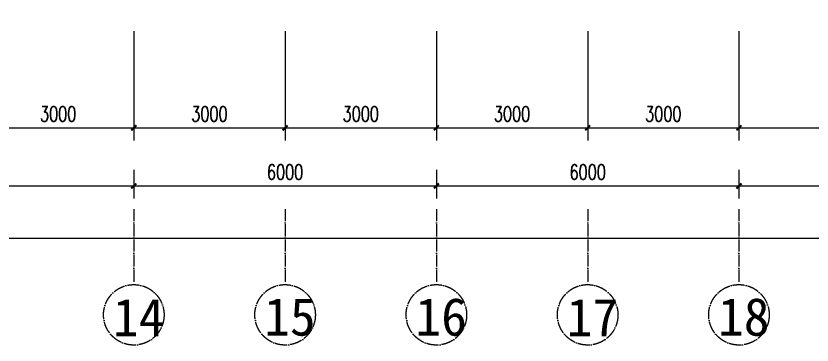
# Model space of a CAD drawing. Header units: millimetres. Extents: x -150677 to 588340, y -254013 to 149700.
# Drawn here: x 80614 to 96402, y 1229 to 7759 of the extents above; entities that cross this region are included whole.
import ezdxf

# ---------------------------------------------------------------- set-up
doc = ezdxf.new("R2010")
doc.units = ezdxf.units.MM
doc.header["$LTSCALE"] = 10
doc.header["$MEASUREMENT"] = 0
doc.linetypes.add('ACAD_ISO04W100', pattern=[30, 24, -3, 0, -3])
for name, color, linetype in [('1-Aa轴线', 240, 'ACAD_ISO04W100'), ('1-Ab轴号', 3, 'Continuous'), ('PUB_DIM', 3, 'Continuous')]:
    doc.layers.add(name, color=color, linetype=linetype)
doc.styles.add('_TCH_DIM_T3', font='SIMPLEX', dxfattribs={"width": 0.705882, "bigfont": 'GBCBIG'})
doc.styles.get("Standard").update_dxf_attribs({"font": ''})
doc.styles.get('Standard').set_extended_font_data('SimSun')
doc.dimstyles.new('_TCH_ARCH&&100', dxfattribs={"dimtxt": 297.5, "dimasz": 100, "dimexe": 250, "dimexo": 300, "dimgap": 126.25, "dimtad": 1, "dimdec": 0, "dimzin": 0, "dimdsep": 46, "dimtxsty": '_TCH_DIM_T3', "dimblk": 'ARCHTICK', "dimcen": 0.09, "dimclrt": 7, "dimazin": 2, "dimtfac": 1, "dimtdec": 0, "dimtix": 1, "dimtmove": 2, "dimatfit": 3, "dimfxl": 1, "dimtolj": 1, "dimtzin": 0, "dimarcsym": 0})

# ---------------------------------------------------------------- blocks, each defined once
blk = doc.blocks.new('_ArchTick')
at = {"color": 0, "linetype": 'ByBlock', "const_width": 0.4}
blk.add_lwpolyline([(-0.5, -0.5), (0.5, 0.5)], dxfattribs=at)
blk = doc.blocks.new('*D923')
at = {"layer": 'Defpoints', "color": 0, "transparency": 16777216}
for p in [(79952, 7759), (82952, 7759), (82952, 5539)]:
    blk.add_point(p, dxfattribs=at)
at = {"layer": 'PUB_DIM', "color": 0, "lineweight": -2, "transparency": 16777216}
for p, q in [((79952, 7459), (79952, 5289)), ((82952, 7459), (82952, 5289)), ((79952, 5539), (82952, 5539))]:
    blk.add_line(p, q, dxfattribs=at)
at = {"layer": 'PUB_DIM', "color": 0, "lineweight": -2, "transparency": 16777216, "xscale": 100, "yscale": 100, "zscale": 100, "rotation": 180}
blk.add_blockref('_ArchTick', (79952, 5539), dxfattribs=at)
at = {"layer": 'PUB_DIM', "color": 0, "lineweight": -2, "transparency": 16777216, "xscale": 100, "yscale": 100, "zscale": 100}
blk.add_blockref('_ArchTick', (82952, 5539), dxfattribs=at)
at = {"layer": 'PUB_DIM', "color": 7, "transparency": 16777216, "insert": (81452, 5814), "char_height": 297.5, "attachment_point": 5, "style": '_TCH_DIM_T3'}
blk.add_mtext('\\A1;3000', dxfattribs=at)
blk = doc.blocks.new('*D924')
at = {"layer": 'Defpoints', "color": 0, "transparency": 16777216}
for p in [(82952, 7759), (85952, 7759), (85952, 5539)]:
    blk.add_point(p, dxfattribs=at)
at = {"layer": 'PUB_DIM', "color": 0, "lineweight": -2, "transparency": 16777216}
for p, q in [((82952, 7459), (82952, 5289)), ((85952, 7459), (85952, 5289)), ((82952, 5539), (85952, 5539))]:
    blk.add_line(p, q, dxfattribs=at)
at = {"layer": 'PUB_DIM', "color": 0, "lineweight": -2, "transparency": 16777216, "xscale": 100, "yscale": 100, "zscale": 100, "rotation": 180}
blk.add_blockref('_ArchTick', (82952, 5539), dxfattribs=at)
at = {"layer": 'PUB_DIM', "color": 0, "lineweight": -2, "transparency": 16777216, "xscale": 100, "yscale": 100, "zscale": 100}
blk.add_blockref('_ArchTick', (85952, 5539), dxfattribs=at)
at = {"layer": 'PUB_DIM', "color": 7, "transparency": 16777216, "insert": (84452, 5814), "char_height": 297.5, "attachment_point": 5, "style": '_TCH_DIM_T3'}
blk.add_mtext('\\A1;3000', dxfattribs=at)
blk = doc.blocks.new('*D925')
at = {"layer": 'Defpoints', "color": 0, "transparency": 16777216}
for p in [(85952, 7759), (88952, 7759), (88952, 5539)]:
    blk.add_point(p, dxfattribs=at)
at = {"layer": 'PUB_DIM', "color": 0, "lineweight": -2, "transparency": 16777216}
for p, q in [((85952, 7459), (85952, 5289)), ((88952, 7459), (88952, 5289)), ((85952, 5539), (88952, 5539))]:
    blk.add_line(p, q, dxfattribs=at)
at = {"layer": 'PUB_DIM', "color": 0, "lineweight": -2, "transparency": 16777216, "xscale": 100, "yscale": 100, "zscale": 100, "rotation": 180}
blk.add_blockref('_ArchTick', (85952, 5539), dxfattribs=at)
at = {"layer": 'PUB_DIM', "color": 0, "lineweight": -2, "transparency": 16777216, "xscale": 100, "yscale": 100, "zscale": 100}
blk.add_blockref('_ArchTick', (88952, 5539), dxfattribs=at)
at = {"layer": 'PUB_DIM', "color": 7, "transparency": 16777216, "insert": (87452, 5814), "char_height": 297.5, "attachment_point": 5, "style": '_TCH_DIM_T3'}
blk.add_mtext('\\A1;3000', dxfattribs=at)
blk = doc.blocks.new('*D926')
at = {"layer": 'Defpoints', "color": 0, "transparency": 16777216}
for p in [(88952, 7759), (91952, 7759), (91952, 5539)]:
    blk.add_point(p, dxfattribs=at)
at = {"layer": 'PUB_DIM', "color": 0, "lineweight": -2, "transparency": 16777216}
for p, q in [((88952, 7459), (88952, 5289)), ((91952, 7459), (91952, 5289)), ((88952, 5539), (91952, 5539))]:
    blk.add_line(p, q, dxfattribs=at)
at = {"layer": 'PUB_DIM', "color": 0, "lineweight": -2, "transparency": 16777216, "xscale": 100, "yscale": 100, "zscale": 100, "rotation": 180}
blk.add_blockref('_ArchTick', (88952, 5539), dxfattribs=at)
at = {"layer": 'PUB_DIM', "color": 0, "lineweight": -2, "transparency": 16777216, "xscale": 100, "yscale": 100, "zscale": 100}
blk.add_blockref('_ArchTick', (91952, 5539), dxfattribs=at)
at = {"layer": 'PUB_DIM', "color": 7, "transparency": 16777216, "insert": (90452, 5814), "char_height": 297.5, "attachment_point": 5, "style": '_TCH_DIM_T3'}
blk.add_mtext('\\A1;3000', dxfattribs=at)
blk = doc.blocks.new('*D927')
at = {"layer": 'Defpoints', "color": 0, "transparency": 16777216}
for p in [(91952, 7759), (94952, 7759), (94952, 5539)]:
    blk.add_point(p, dxfattribs=at)
at = {"layer": 'PUB_DIM', "color": 0, "lineweight": -2, "transparency": 16777216}
for p, q in [((91952, 7459), (91952, 5289)), ((94952, 7459), (94952, 5289)), ((91952, 5539), (94952, 5539))]:
    blk.add_line(p, q, dxfattribs=at)
at = {"layer": 'PUB_DIM', "color": 0, "lineweight": -2, "transparency": 16777216, "xscale": 100, "yscale": 100, "zscale": 100, "rotation": 180}
blk.add_blockref('_ArchTick', (91952, 5539), dxfattribs=at)
at = {"layer": 'PUB_DIM', "color": 0, "lineweight": -2, "transparency": 16777216, "xscale": 100, "yscale": 100, "zscale": 100}
blk.add_blockref('_ArchTick', (94952, 5539), dxfattribs=at)
at = {"layer": 'PUB_DIM', "color": 7, "transparency": 16777216, "insert": (93452, 5814), "char_height": 297.5, "attachment_point": 5, "style": '_TCH_DIM_T3'}
blk.add_mtext('\\A1;3000', dxfattribs=at)
blk = doc.blocks.new('*D928')
at = {"layer": 'Defpoints', "color": 0, "transparency": 16777216}
for p in [(94952, 7759), (99152, 7759), (99152, 5539)]:
    blk.add_point(p, dxfattribs=at)
at = {"layer": 'PUB_DIM', "color": 0, "lineweight": -2, "transparency": 16777216}
for p, q in [((94952, 7459), (94952, 5289)), ((99152, 7459), (99152, 5289)), ((94952, 5539), (99152, 5539))]:
    blk.add_line(p, q, dxfattribs=at)
at = {"layer": 'PUB_DIM', "color": 0, "lineweight": -2, "transparency": 16777216, "xscale": 100, "yscale": 100, "zscale": 100, "rotation": 180}
blk.add_blockref('_ArchTick', (94952, 5539), dxfattribs=at)
at = {"layer": 'PUB_DIM', "color": 0, "lineweight": -2, "transparency": 16777216, "xscale": 100, "yscale": 100, "zscale": 100}
blk.add_blockref('_ArchTick', (99152, 5539), dxfattribs=at)
at = {"layer": 'PUB_DIM', "color": 7, "transparency": 16777216, "insert": (97052, 5814), "char_height": 297.5, "attachment_point": 5, "style": '_TCH_DIM_T3'}
blk.add_mtext('\\A1;4200', dxfattribs=at)
blk = doc.blocks.new('*D937')
at = {"layer": 'Defpoints', "color": 0, "transparency": 16777216}
for p in [(76952, 5007), (82952, 5007), (82952, 4386)]:
    blk.add_point(p, dxfattribs=at)
at = {"layer": 'PUB_DIM', "color": 0, "lineweight": -2, "transparency": 16777216}
for p, q in [((76952, 4707), (76952, 4136)), ((82952, 4707), (82952, 4136)), ((76952, 4386), (82952, 4386))]:
    blk.add_line(p, q, dxfattribs=at)
at = {"layer": 'PUB_DIM', "color": 0, "lineweight": -2, "transparency": 16777216, "xscale": 100, "yscale": 100, "zscale": 100, "rotation": 180}
blk.add_blockref('_ArchTick', (76952, 4386), dxfattribs=at)
at = {"layer": 'PUB_DIM', "color": 0, "lineweight": -2, "transparency": 16777216, "xscale": 100, "yscale": 100, "zscale": 100}
blk.add_blockref('_ArchTick', (82952, 4386), dxfattribs=at)
at = {"layer": 'PUB_DIM', "color": 7, "transparency": 16777216, "insert": (79952, 4661), "char_height": 297.5, "attachment_point": 5, "style": '_TCH_DIM_T3'}
blk.add_mtext('\\A1;6000', dxfattribs=at)
blk = doc.blocks.new('*D938')
at = {"layer": 'Defpoints', "color": 0, "transparency": 16777216}
for p in [(82952, 5007), (88952, 5007), (88952, 4386)]:
    blk.add_point(p, dxfattribs=at)
at = {"layer": 'PUB_DIM', "color": 0, "lineweight": -2, "transparency": 16777216}
for p, q in [((82952, 4707), (82952, 4136)), ((88952, 4707), (88952, 4136)), ((82952, 4386), (88952, 4386))]:
    blk.add_line(p, q, dxfattribs=at)
at = {"layer": 'PUB_DIM', "color": 0, "lineweight": -2, "transparency": 16777216, "xscale": 100, "yscale": 100, "zscale": 100, "rotation": 180}
blk.add_blockref('_ArchTick', (82952, 4386), dxfattribs=at)
at = {"layer": 'PUB_DIM', "color": 0, "lineweight": -2, "transparency": 16777216, "xscale": 100, "yscale": 100, "zscale": 100}
blk.add_blockref('_ArchTick', (88952, 4386), dxfattribs=at)
at = {"layer": 'PUB_DIM', "color": 7, "transparency": 16777216, "insert": (85952, 4661), "char_height": 297.5, "attachment_point": 5, "style": '_TCH_DIM_T3'}
blk.add_mtext('\\A1;6000', dxfattribs=at)
blk = doc.blocks.new('*D939')
at = {"layer": 'Defpoints', "color": 0, "transparency": 16777216}
for p in [(88952, 5007), (94952, 5007), (94952, 4386)]:
    blk.add_point(p, dxfattribs=at)
at = {"layer": 'PUB_DIM', "color": 0, "lineweight": -2, "transparency": 16777216}
for p, q in [((88952, 4707), (88952, 4136)), ((94952, 4707), (94952, 4136)), ((88952, 4386), (94952, 4386))]:
    blk.add_line(p, q, dxfattribs=at)
at = {"layer": 'PUB_DIM', "color": 0, "lineweight": -2, "transparency": 16777216, "xscale": 100, "yscale": 100, "zscale": 100, "rotation": 180}
blk.add_blockref('_ArchTick', (88952, 4386), dxfattribs=at)
at = {"layer": 'PUB_DIM', "color": 0, "lineweight": -2, "transparency": 16777216, "xscale": 100, "yscale": 100, "zscale": 100}
blk.add_blockref('_ArchTick', (94952, 4386), dxfattribs=at)
at = {"layer": 'PUB_DIM', "color": 7, "transparency": 16777216, "insert": (91952, 4661), "char_height": 297.5, "attachment_point": 5, "style": '_TCH_DIM_T3'}
blk.add_mtext('\\A1;6000', dxfattribs=at)
blk = doc.blocks.new('*D940')
at = {"layer": 'Defpoints', "color": 0, "transparency": 16777216}
for p in [(94952, 5007), (99152, 5007), (99152, 4386)]:
    blk.add_point(p, dxfattribs=at)
at = {"layer": 'PUB_DIM', "color": 0, "lineweight": -2, "transparency": 16777216}
for p, q in [((94952, 4707), (94952, 4136)), ((99152, 4707), (99152, 4136)), ((94952, 4386), (99152, 4386))]:
    blk.add_line(p, q, dxfattribs=at)
at = {"layer": 'PUB_DIM', "color": 0, "lineweight": -2, "transparency": 16777216, "xscale": 100, "yscale": 100, "zscale": 100, "rotation": 180}
blk.add_blockref('_ArchTick', (94952, 4386), dxfattribs=at)
at = {"layer": 'PUB_DIM', "color": 0, "lineweight": -2, "transparency": 16777216, "xscale": 100, "yscale": 100, "zscale": 100}
blk.add_blockref('_ArchTick', (99152, 4386), dxfattribs=at)
at = {"layer": 'PUB_DIM', "color": 7, "transparency": 16777216, "insert": (97052, 4661), "char_height": 297.5, "attachment_point": 5, "style": '_TCH_DIM_T3'}
blk.add_mtext('\\A1;4200', dxfattribs=at)
blk = doc.blocks.new('*D942')
at = {"layer": 'Defpoints', "color": 0, "transparency": 16777216}
for p in [(40952, 4136), (102152, 4136), (102152, 3353)]:
    blk.add_point(p, dxfattribs=at)
at = {"layer": 'PUB_DIM', "color": 0, "lineweight": -2, "transparency": 16777216}
for p, q in [((40952, 3836), (40952, 3103)), ((102152, 3836), (102152, 3103)), ((40952, 3353), (102152, 3353))]:
    blk.add_line(p, q, dxfattribs=at)
at = {"layer": 'PUB_DIM', "color": 0, "lineweight": -2, "transparency": 16777216, "xscale": 100, "yscale": 100, "zscale": 100, "rotation": 180}
blk.add_blockref('_ArchTick', (40952, 3353), dxfattribs=at)
at = {"layer": 'PUB_DIM', "color": 0, "lineweight": -2, "transparency": 16777216, "xscale": 100, "yscale": 100, "zscale": 100}
blk.add_blockref('_ArchTick', (102152, 3353), dxfattribs=at)
at = {"layer": 'PUB_DIM', "color": 7, "transparency": 16777216, "insert": (71552, 3628), "char_height": 297.5, "attachment_point": 5, "style": '_TCH_DIM_T3'}
blk.add_mtext('\\A1;61200', dxfattribs=at)

msp = doc.modelspace()

# ---------------------------------------------------------------- linework, layer by layer
at = {"layer": '1-Aa轴线'}
for p, q in [((82951.9, 3925.8), (82951.9, 2429)), ((85951.9, 3925.8), (85951.9, 2429)), ((88951.9, 3925.8), (88951.9, 2429)), ((91951.9, 3925.8), (91951.9, 2429)), ((94951.9, 3925.8), (94951.9, 2429))]:
    msp.add_line(p, q, dxfattribs=at)
for centre in [(82951.9, 1829), (85951.9, 1829), (88951.9, 1829), (91951.9, 1829), (94951.9, 1829)]:
    msp.add_circle(centre, 600, dxfattribs=at)

# ---------------------------------------------------------------- texts
at = {"layer": '1-Ab轴号', "char_height": 750, "width": 36.316, "attachment_point": 7}
for s, insert in [('{\\fSimSun|b0|i0|c134|p2;14}', (82537.3, 1403.2)), ('{\\fSimSun|b0|i0|c134|p2;15}', (85537.3, 1403.2)), ('{\\fSimSun|b0|i0|c134|p2;16}', (88537.3, 1403.2)), ('{\\fSimSun|b0|i0|c134|p2;17}', (91537.3, 1403.2)), ('{\\fSimSun|b0|i0|c134|p2;18}', (94537.3, 1403.2))]:
    msp.add_mtext(s, dxfattribs=dict(at, insert=insert))

# ---------------------------------------------------------------- dimensions: what is measured, and where the dimension line sits
at = {"layer": 'PUB_DIM'}
for p1, p2, distance, picture, middle in [((79951.9, 7759.3), (82951.9, 7759.3), -2220.4, '*D923', (81451.9, 5813.9)), ((82951.9, 7759.3), (85951.9, 7759.3), -2220.4, '*D924', (84451.9, 5813.9)), ((85951.9, 7759.3), (88951.9, 7759.3), -2220.4, '*D925', (87451.9, 5813.9)), ((88951.9, 7759.3), (91951.9, 7759.3), -2220.4, '*D926', (90451.9, 5813.9)), ((91951.9, 7759.3), (94951.9, 7759.3), -2220.4, '*D927', (93451.9, 5813.9)), ((94951.9, 7759.3), (99151.9, 7759.3), -2220.4, '*D928', (97051.9, 5813.9)), ((76951.9, 5007), (82951.9, 5007), -621.5, '*D937', (79951.9, 4660.5)), ((82951.9, 5007), (88951.9, 5007), -621.5, '*D938', (85951.9, 4660.5)), ((88951.9, 5007), (94951.9, 5007), -621.5, '*D939', (91951.9, 4660.5)), ((94951.9, 5007), (99151.9, 5007), -621.5, '*D940', (97051.9, 4660.5)), ((40951.9, 4135.5), (102151.9, 4135.5), -782.1, '*D942', (71551.9, 3628.4))]:
    dim = msp.add_aligned_dim(p1=p1, p2=p2, distance=distance, dimstyle='_TCH_ARCH&&100', dxfattribs=at)
    dim.commit()
    dim.dimension.update_dxf_attribs({"geometry": picture, "text_midpoint": middle})

doc.saveas('drawing.dxf')
